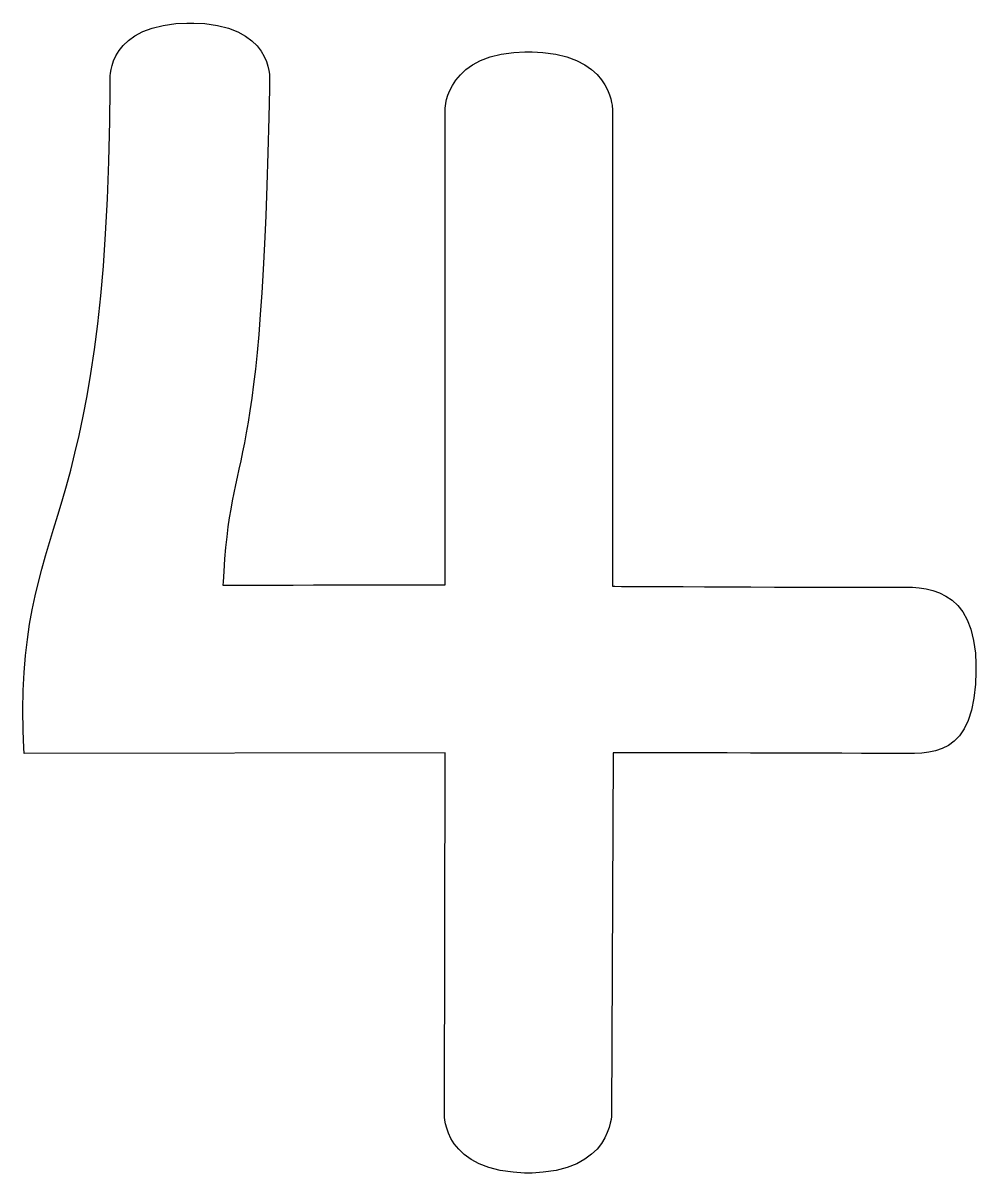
# Model space of a CAD drawing. Extents: x 0 to 11.4, y 0 to 13.8.
import ezdxf

# ---------------------------------------------------------------- set-up
doc = ezdxf.new("R2010")
doc.units = 0
doc.layers.get('0').update_dxf_attribs({"linetype": 'CONTINUOUS'})

msp = doc.modelspace()

# ---------------------------------------------------------------- linework, layer by layer
at = {"color": 88}
msp.add_lwpolyline([(2.393, 7.036), (2.393, 7.036), (2.423, 7.036), (2.507, 7.036), (2.639, 7.036), (2.809, 7.036), (3.01, 7.037), (3.235, 7.037), (3.475, 7.038), (3.723, 7.038), (3.971, 7.038), (4.211, 7.039), (4.436, 7.039), (4.637, 7.04), (4.808, 7.04), (4.939, 7.04), (5.023, 7.04), (5.053, 7.04), (5.053, 7.04), (5.053, 12.742), (5.053, 12.742), (5.053, 12.749), (5.055, 12.771), (5.06, 12.804), (5.07, 12.848), (5.085, 12.899), (5.108, 12.956), (5.139, 13.018), (5.181, 13.081), (5.234, 13.144), (5.3, 13.206), (5.381, 13.263), (5.477, 13.314), (5.59, 13.358), (5.722, 13.391), (5.875, 13.413), (6.005, 13.42), (6.048, 13.42), (6.092, 13.42), (6.223, 13.413), (6.377, 13.392), (6.51, 13.359), (6.625, 13.316), (6.722, 13.265), (6.803, 13.209), (6.87, 13.148), (6.924, 13.086), (6.965, 13.023), (6.997, 12.963), (7.02, 12.906), (7.036, 12.855), (7.045, 12.813), (7.05, 12.78), (7.052, 12.758), (7.053, 12.751), (7.053, 12.751), (7.053, 7.022), (7.053, 7.022), (7.081, 7.022), (7.163, 7.021), (7.293, 7.021), (7.463, 7.02), (7.667, 7.019), (7.901, 7.018), (8.156, 7.016), (8.427, 7.015), (8.709, 7.014), (8.993, 7.013), (9.275, 7.012), (9.549, 7.012), (9.807, 7.012), (10.044, 7.011), (10.253, 7.012), (10.385, 7.012), (10.429, 7.012), (10.445, 7.013), (10.496, 7.013), (10.569, 7.013), (10.646, 7.01), (10.726, 7.003), (10.807, 6.991), (10.889, 6.972), (10.969, 6.944), (11.046, 6.906), (11.119, 6.856), (11.187, 6.793), (11.248, 6.715), (11.301, 6.62), (11.345, 6.508), (11.377, 6.375), (11.398, 6.222), (11.405, 6.089), (11.405, 6.045), (11.405, 5.997), (11.399, 5.851), (11.381, 5.683), (11.351, 5.539), (11.312, 5.418), (11.264, 5.317), (11.208, 5.234), (11.144, 5.169), (11.075, 5.118), (11.001, 5.08), (10.922, 5.053), (10.84, 5.036), (10.756, 5.026), (10.671, 5.021), (10.586, 5.02), (10.502, 5.021), (10.44, 5.022), (10.419, 5.022), (10.375, 5.022), (10.243, 5.023), (10.034, 5.023), (9.798, 5.024), (9.541, 5.024), (9.269, 5.025), (8.988, 5.026), (8.705, 5.027), (8.426, 5.028), (8.156, 5.028), (7.903, 5.029), (7.672, 5.03), (7.468, 5.03), (7.3, 5.031), (7.172, 5.031), (7.09, 5.031), (7.062, 5.031), (7.062, 5.031), (7.043, 0.707), (7.043, 0.707), (7.043, 0.699), (7.042, 0.676), (7.038, 0.642), (7.029, 0.596), (7.015, 0.543), (6.993, 0.483), (6.963, 0.419), (6.922, 0.353), (6.87, 0.287), (6.804, 0.224), (6.724, 0.164), (6.627, 0.11), (6.513, 0.065), (6.379, 0.03), (6.225, 0.008), (6.092, 0), (6.048, 0), (6.003, 0), (5.868, 0.008), (5.711, 0.03), (5.576, 0.064), (5.46, 0.109), (5.362, 0.162), (5.281, 0.221), (5.215, 0.284), (5.162, 0.349), (5.122, 0.414), (5.092, 0.477), (5.071, 0.536), (5.057, 0.589), (5.049, 0.633), (5.045, 0.668), (5.044, 0.69), (5.044, 0.698), (5.044, 0.698), (5.053, 5.031), (0.012, 5.022), (0.009, 5.09), (0.003, 5.292), (0, 5.542), (0.004, 5.775), (0.015, 5.992), (0.031, 6.196), (0.053, 6.387), (0.079, 6.569), (0.111, 6.742), (0.146, 6.909), (0.184, 7.07), (0.226, 7.229), (0.271, 7.387), (0.318, 7.546), (0.367, 7.707), (0.417, 7.872), (0.468, 8.044), (0.519, 8.224), (0.571, 8.413), (0.622, 8.614), (0.672, 8.828), (0.721, 9.058), (0.768, 9.304), (0.813, 9.57), (0.855, 9.856), (0.895, 10.164), (0.93, 10.497), (0.962, 10.856), (0.989, 11.242), (1.011, 11.659), (1.028, 12.107), (1.04, 12.588), (1.044, 12.975), (1.045, 13.104), (1.045, 13.104), (1.044, 13.112), (1.045, 13.133), (1.048, 13.165), (1.054, 13.207), (1.066, 13.257), (1.085, 13.313), (1.113, 13.373), (1.15, 13.434), (1.2, 13.496), (1.262, 13.556), (1.339, 13.611), (1.433, 13.661), (1.545, 13.704), (1.676, 13.736), (1.828, 13.757), (1.959, 13.764), (2.002, 13.764), (2.046, 13.764), (2.177, 13.757), (2.329, 13.736), (2.46, 13.702), (2.571, 13.659), (2.664, 13.608), (2.74, 13.551), (2.802, 13.491), (2.85, 13.428), (2.887, 13.365), (2.913, 13.304), (2.932, 13.247), (2.943, 13.196), (2.949, 13.153), (2.951, 13.12), (2.951, 13.098), (2.951, 13.091), (2.951, 13.091), (2.949, 12.977), (2.942, 12.635), (2.932, 12.211), (2.92, 11.819), (2.907, 11.457), (2.892, 11.123), (2.876, 10.815), (2.859, 10.533), (2.84, 10.274), (2.821, 10.036), (2.802, 9.819), (2.781, 9.621), (2.76, 9.441), (2.738, 9.275), (2.716, 9.124), (2.694, 8.986), (2.672, 8.858), (2.65, 8.74), (2.628, 8.63), (2.606, 8.526), (2.584, 8.426), (2.563, 8.33), (2.543, 8.236), (2.523, 8.141), (2.504, 8.045), (2.486, 7.946), (2.469, 7.843), (2.453, 7.733), (2.438, 7.615), (2.424, 7.488), (2.412, 7.35), (2.402, 7.2), (2.395, 7.077), (2.393, 7.036)], close=True, dxfattribs=at)

doc.saveas('drawing.dxf')
